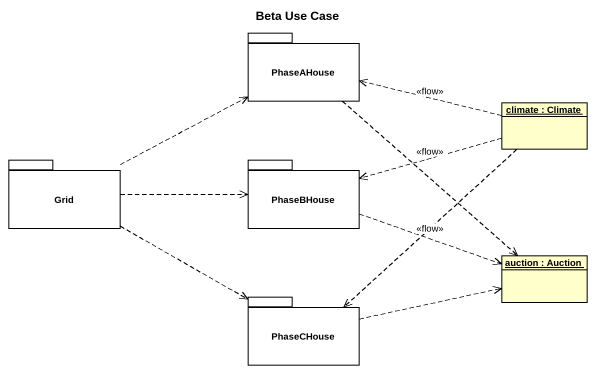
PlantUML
@startuml
title Beta Use Case
hide circle
hide empty members
package PhaseAHouse {
}
object "climate : Climate" as climate
package Grid {
}
package PhaseBHouse {
}
object "auction : Auction" as auction
package PhaseCHouse {
}
PhaseAHouse ..> auction
climate .left.> PhaseAHouse : <<flow>>
climate .left.> PhaseBHouse : <<flow>>
climate ..> PhaseCHouse : <<flow>>
Grid .right.> PhaseAHouse
Grid .right.> PhaseBHouse
Grid .right.> PhaseCHouse
PhaseBHouse .right.> auction
PhaseCHouse .right.> auction
@enduml
